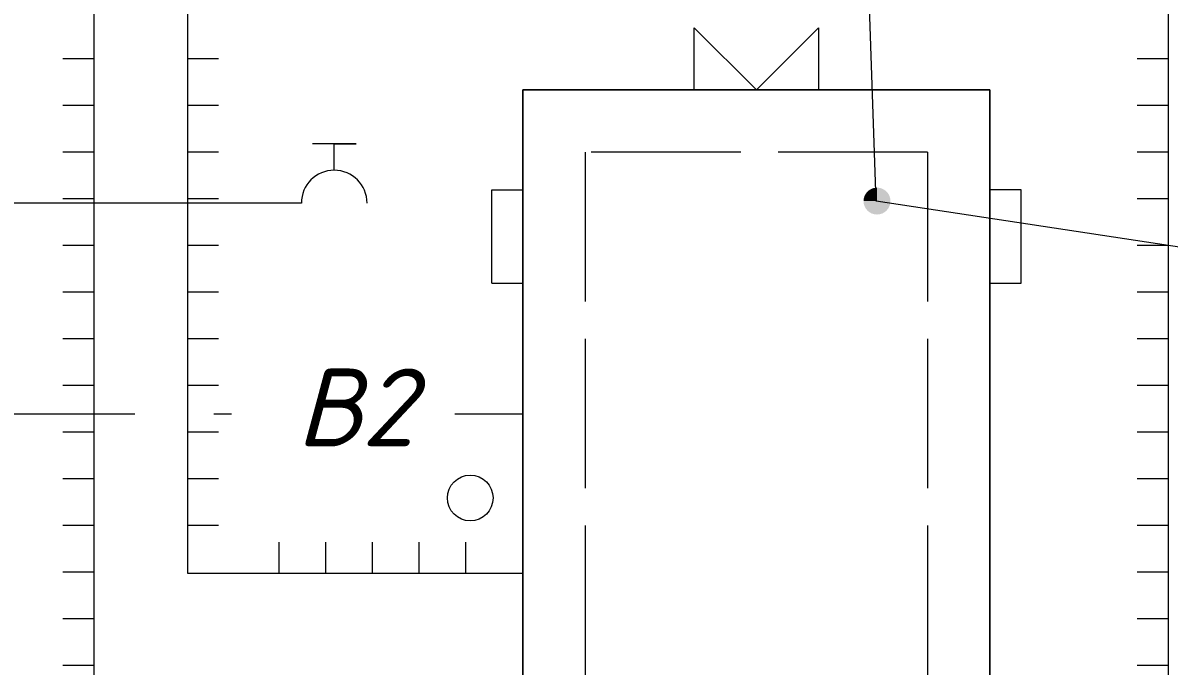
# Model space of a CAD drawing. Header units: millimetres. Extents: x 27137 to 30937, y -4667 to -569.
# Drawn here: x 29050.12 to 29086.93, y -4037.64 to -4016.98 of the extents above; entities that cross this region are included whole.
import ezdxf

# ---------------------------------------------------------------- set-up
doc = ezdxf.new("R2010")
doc.units = ezdxf.units.MM
doc.header["$LTSCALE"] = 0.4
doc.linetypes.add('ACAD_ISO02W100', pattern=[15, 12, -3])
doc.linetypes.add('штриховаяX2', pattern=[38.1, 25.4, -12.7])
doc.styles.add('Isocpeur', font='isocpeui.ttf', dxfattribs={"height": 2.5})

msp = doc.modelspace()

# ---------------------------------------------------------------- hatches: boundary and pattern name
at = {"lineweight": 15}
h = msp.add_hatch(color=256, dxfattribs=at)
h.dxf.hatch_style = 1
h.paths.add_polyline_path([(29077.1126, -4022.7027), (29077.5451, -4022.7027), (29077.9777, -4022.7027, -1)])
h.paths.add_polyline_path([(29077.5451, -4022.2702, -0.4142136), (29077.9777, -4022.7027), (29077.5451, -4022.7027)])
h = msp.add_hatch(color=256, dxfattribs=at)
h.dxf.hatch_style = 1
h.paths.add_polyline_path([(29077.5451, -4022.2702), (29077.5451, -4022.7027), (29077.1126, -4022.7027, -0.4142136)])

# ---------------------------------------------------------------- linework, layer by layer
at = {"lineweight": 15, "ltscale": 0.5}
for p, q in [((29077.5199, -4022.7098), (29076.6968, -3999.3279)), ((29059.058, -4022.7674), (29048.6288, -4022.7674)), ((29099.6736, -4026.0698), (29077.5199, -4022.7098))]:
    msp.add_line(p, q, dxfattribs=at)
at = {"lineweight": 15}
for p, q in [((29052.3982, -4009.0035), (29052.3982, -4054.3161)), ((29055.3982, -4012.0035), (29055.3982, -4034.6618)), ((29086.8982, -4012.0035), (29086.8982, -4073.3693)), ((29071.67, -4019.1321), (29071.67, -4017.1321)), ((29073.67, -4019.1321), (29071.67, -4017.1321)), ((29075.67, -4017.1321), (29073.67, -4019.1321)), ((29075.67, -4017.1321), (29075.67, -4019.1321)), ((29052.3982, -4018.1274), (29051.3982, -4018.1274)), ((29052.3982, -4018.1274), (29051.3982, -4018.1274)), ((29052.3982, -4018.1274), (29051.3982, -4018.1274)), ((29056.3982, -4018.1274), (29055.3982, -4018.1274)), ((29056.3982, -4018.1274), (29055.3982, -4018.1274)), ((29056.3982, -4018.1274), (29055.3982, -4018.1274)), ((29056.3982, -4018.1274), (29055.3982, -4018.1274)), ((29056.3982, -4018.1274), (29055.3982, -4018.1274)), ((29056.3982, -4018.1274), (29055.3982, -4018.1274)), ((29056.3982, -4018.1274), (29055.3982, -4018.1274)), ((29056.3982, -4018.1274), (29055.3982, -4018.1274)), ((29056.3982, -4018.1274), (29055.3982, -4018.1274)), ((29056.3982, -4018.1274), (29055.3982, -4018.1274)), ((29056.3982, -4018.1274), (29055.3982, -4018.1274)), ((29056.3982, -4018.1274), (29055.3982, -4018.1274)), ((29056.3982, -4018.1274), (29055.3982, -4018.1274)), ((29056.3982, -4018.1274), (29055.3982, -4018.1274)), ((29056.3982, -4018.1274), (29055.3982, -4018.1274)), ((29056.3982, -4018.1274), (29055.3982, -4018.1274)), ((29056.3982, -4018.1274), (29055.3982, -4018.1274)), ((29086.8982, -4018.1274), (29085.8982, -4018.1274)), ((29086.8982, -4018.1274), (29085.8982, -4018.1274)), ((29086.8982, -4018.1274), (29085.8982, -4018.1274)), ((29086.8982, -4018.1274), (29085.8982, -4018.1274)), ((29086.8982, -4018.1274), (29085.8982, -4018.1274)), ((29086.8982, -4018.1274), (29085.8982, -4018.1274)), ((29086.8982, -4018.1274), (29085.8982, -4018.1274)), ((29086.8982, -4018.1274), (29085.8982, -4018.1274)), ((29086.8982, -4018.1274), (29085.8982, -4018.1274)), ((29086.8982, -4018.1274), (29085.8982, -4018.1274)), ((29086.8982, -4018.1274), (29085.8982, -4018.1274)), ((29066.17, -4064.1321), (29066.17, -4019.1321)), ((29081.17, -4019.1321), (29066.17, -4019.1321)), ((29066.17, -4019.1321), (29066.17, -4064.1321)), ((29066.17, -4019.1321), (29081.17, -4019.1321)), ((29081.17, -4019.1321), (29081.17, -4064.1321)), ((29081.17, -4064.1321), (29081.17, -4019.1321)), ((29052.3982, -4019.6274), (29051.3982, -4019.6274)), ((29052.3982, -4019.6274), (29051.3982, -4019.6274)), ((29052.3982, -4019.6274), (29051.3982, -4019.6274)), ((29052.3982, -4019.6274), (29051.3982, -4019.6274)), ((29052.3982, -4019.6274), (29051.3982, -4019.6274)), ((29056.3982, -4019.6274), (29055.3982, -4019.6274)), ((29056.3982, -4019.6274), (29055.3982, -4019.6274)), ((29056.3982, -4019.6274), (29055.3982, -4019.6274)), ((29056.3982, -4019.6274), (29055.3982, -4019.6274)), ((29056.3982, -4019.6274), (29055.3982, -4019.6274)), ((29056.3982, -4019.6274), (29055.3982, -4019.6274)), ((29056.3982, -4019.6274), (29055.3982, -4019.6274)), ((29056.3982, -4019.6274), (29055.3982, -4019.6274)), ((29056.3982, -4019.6274), (29055.3982, -4019.6274)), ((29056.3982, -4019.6274), (29055.3982, -4019.6274)), ((29056.3982, -4019.6274), (29055.3982, -4019.6274)), ((29086.8982, -4019.6274), (29085.8982, -4019.6274)), ((29086.8982, -4019.6274), (29085.8982, -4019.6274)), ((29086.8982, -4019.6274), (29085.8982, -4019.6274)), ((29086.8982, -4019.6274), (29085.8982, -4019.6274)), ((29086.8982, -4019.6274), (29085.8982, -4019.6274)), ((29086.8982, -4019.6274), (29085.8982, -4019.6274)), ((29086.8982, -4019.6274), (29085.8982, -4019.6274)), ((29086.8982, -4019.6274), (29085.8982, -4019.6274)), ((29086.8982, -4019.6274), (29085.8982, -4019.6274)), ((29086.8982, -4019.6274), (29085.8982, -4019.6274)), ((29086.8982, -4019.6274), (29085.8982, -4019.6274)), ((29086.8982, -4019.6274), (29085.8982, -4019.6274)), ((29086.8982, -4019.6274), (29085.8982, -4019.6274)), ((29086.8982, -4019.6274), (29085.8982, -4019.6274)), ((29060.8132, -4020.8625), (29059.4132, -4020.8625)), ((29060.1132, -4021.7121), (29060.1132, -4020.8625)), ((29060.1132, -4020.8625), (29060.8132, -4020.8625)), ((29052.3982, -4021.1274), (29051.3982, -4021.1274)), ((29052.3982, -4021.1274), (29051.3982, -4021.1274)), ((29052.3982, -4021.1274), (29051.3982, -4021.1274)), ((29052.3982, -4021.1274), (29051.3982, -4021.1274)), ((29052.3982, -4021.1274), (29051.3982, -4021.1274)), ((29052.3982, -4021.1274), (29051.3982, -4021.1274)), ((29052.3982, -4021.1274), (29051.3982, -4021.1274)), ((29052.3982, -4021.1274), (29051.3982, -4021.1274)), ((29052.3982, -4021.1274), (29051.3982, -4021.1274)), ((29052.3982, -4021.1274), (29051.3982, -4021.1274)), ((29052.3982, -4021.1274), (29051.3982, -4021.1274)), ((29056.3982, -4021.1274), (29055.3982, -4021.1274)), ((29056.3982, -4021.1274), (29055.3982, -4021.1274)), ((29056.3982, -4021.1274), (29055.3982, -4021.1274)), ((29056.3982, -4021.1274), (29055.3982, -4021.1274)), ((29056.3982, -4021.1274), (29055.3982, -4021.1274)), ((29056.3982, -4021.1274), (29055.3982, -4021.1274)), ((29056.3982, -4021.1274), (29055.3982, -4021.1274)), ((29056.3982, -4021.1274), (29055.3982, -4021.1274)), ((29056.3982, -4021.1274), (29055.3982, -4021.1274)), ((29056.3982, -4021.1274), (29055.3982, -4021.1274)), ((29056.3982, -4021.1274), (29055.3982, -4021.1274)), ((29056.3982, -4021.1274), (29055.3982, -4021.1274)), ((29056.3982, -4021.1274), (29055.3982, -4021.1274)), ((29086.8982, -4021.1274), (29085.8982, -4021.1274)), ((29086.8982, -4021.1274), (29085.8982, -4021.1274)), ((29086.8982, -4021.1274), (29085.8982, -4021.1274)), ((29065.17, -4025.3405), (29065.17, -4022.3405)), ((29065.17, -4022.3405), (29066.17, -4022.3405)), ((29082.17, -4022.3405), (29081.17, -4022.3405)), ((29082.17, -4025.3405), (29082.17, -4022.3405)), ((29052.3982, -4022.6274), (29051.3982, -4022.6274)), ((29052.3982, -4022.6274), (29051.3982, -4022.6274)), ((29052.3982, -4022.6274), (29051.3982, -4022.6274)), ((29052.3982, -4022.6274), (29051.3982, -4022.6274)), ((29052.3982, -4022.6274), (29051.3982, -4022.6274)), ((29052.3982, -4022.6274), (29051.3982, -4022.6274)), ((29052.3982, -4022.6274), (29051.3982, -4022.6274)), ((29052.3982, -4022.6274), (29051.3982, -4022.6274)), ((29056.3982, -4022.6274), (29055.3982, -4022.6274)), ((29056.3982, -4022.6274), (29055.3982, -4022.6274)), ((29056.3982, -4022.6274), (29055.3982, -4022.6274)), ((29056.3982, -4022.6274), (29055.3982, -4022.6274)), ((29056.3982, -4022.6274), (29055.3982, -4022.6274)), ((29056.3982, -4022.6274), (29055.3982, -4022.6274)), ((29056.3982, -4022.6274), (29055.3982, -4022.6274)), ((29056.3982, -4022.6274), (29055.3982, -4022.6274)), ((29056.3982, -4022.6274), (29055.3982, -4022.6274)), ((29056.3982, -4022.6274), (29055.3982, -4022.6274)), ((29056.3982, -4022.6274), (29055.3982, -4022.6274)), ((29056.3982, -4022.6274), (29055.3982, -4022.6274)), ((29056.3982, -4022.6274), (29055.3982, -4022.6274)), ((29056.3982, -4022.6274), (29055.3982, -4022.6274)), ((29056.3982, -4022.6274), (29055.3982, -4022.6274)), ((29056.3982, -4022.6274), (29055.3982, -4022.6274)), ((29056.3982, -4022.6274), (29055.3982, -4022.6274)), ((29086.8982, -4022.6274), (29085.8982, -4022.6274)), ((29086.8982, -4022.6274), (29085.8982, -4022.6274)), ((29086.8982, -4022.6274), (29085.8982, -4022.6274)), ((29086.8982, -4022.6274), (29085.8982, -4022.6274)), ((29086.8982, -4022.6274), (29085.8982, -4022.6274)), ((29052.3982, -4024.1274), (29051.3982, -4024.1274)), ((29052.3982, -4024.1274), (29051.3982, -4024.1274)), ((29052.3982, -4024.1274), (29051.3982, -4024.1274)), ((29052.3982, -4024.1274), (29051.3982, -4024.1274)), ((29052.3982, -4024.1274), (29051.3982, -4024.1274)), ((29052.3982, -4024.1274), (29051.3982, -4024.1274)), ((29052.3982, -4024.1274), (29051.3982, -4024.1274)), ((29052.3982, -4024.1274), (29051.3982, -4024.1274)), ((29056.3982, -4024.1274), (29055.3982, -4024.1274)), ((29056.3982, -4024.1274), (29055.3982, -4024.1274)), ((29056.3982, -4024.1274), (29055.3982, -4024.1274)), ((29056.3982, -4024.1274), (29055.3982, -4024.1274)), ((29056.3982, -4024.1274), (29055.3982, -4024.1274)), ((29056.3982, -4024.1274), (29055.3982, -4024.1274)), ((29056.3982, -4024.1274), (29055.3982, -4024.1274)), ((29056.3982, -4024.1274), (29055.3982, -4024.1274)), ((29056.3982, -4024.1274), (29055.3982, -4024.1274)), ((29056.3982, -4024.1274), (29055.3982, -4024.1274)), ((29056.3982, -4024.1274), (29055.3982, -4024.1274)), ((29086.8982, -4024.1274), (29085.8982, -4024.1274)), ((29086.8982, -4024.1274), (29085.8982, -4024.1274)), ((29086.8982, -4024.1274), (29085.8982, -4024.1274)), ((29086.8982, -4024.1274), (29085.8982, -4024.1274)), ((29086.8982, -4024.1274), (29085.8982, -4024.1274)), ((29086.8982, -4024.1274), (29085.8982, -4024.1274)), ((29086.8982, -4024.1274), (29085.8982, -4024.1274)), ((29086.8982, -4024.1274), (29085.8982, -4024.1274)), ((29086.8982, -4024.1274), (29085.8982, -4024.1274)), ((29086.8982, -4024.1274), (29085.8982, -4024.1274)), ((29086.8982, -4024.1274), (29085.8982, -4024.1274)), ((29065.17, -4025.3405), (29066.17, -4025.3405)), ((29081.17, -4025.3405), (29082.17, -4025.3405)), ((29052.3982, -4025.6274), (29051.3982, -4025.6274)), ((29052.3982, -4025.6274), (29051.3982, -4025.6274)), ((29052.3982, -4025.6274), (29051.3982, -4025.6274)), ((29052.3982, -4025.6274), (29051.3982, -4025.6274)), ((29052.3982, -4025.6274), (29051.3982, -4025.6274)), ((29052.3982, -4025.6274), (29051.3982, -4025.6274)), ((29056.3982, -4025.6274), (29055.3982, -4025.6274)), ((29056.3982, -4025.6274), (29055.3982, -4025.6274)), ((29056.3982, -4025.6274), (29055.3982, -4025.6274)), ((29056.3982, -4025.6274), (29055.3982, -4025.6274)), ((29056.3982, -4025.6274), (29055.3982, -4025.6274)), ((29056.3982, -4025.6274), (29055.3982, -4025.6274)), ((29056.3982, -4025.6274), (29055.3982, -4025.6274)), ((29056.3982, -4025.6274), (29055.3982, -4025.6274)), ((29056.3982, -4025.6274), (29055.3982, -4025.6274)), ((29056.3982, -4025.6274), (29055.3982, -4025.6274)), ((29056.3982, -4025.6274), (29055.3982, -4025.6274)), ((29056.3982, -4025.6274), (29055.3982, -4025.6274)), ((29056.3982, -4025.6274), (29055.3982, -4025.6274)), ((29086.8982, -4025.6274), (29085.8982, -4025.6274)), ((29086.8982, -4025.6274), (29085.8982, -4025.6274)), ((29086.8982, -4025.6274), (29085.8982, -4025.6274)), ((29086.8982, -4025.6274), (29085.8982, -4025.6274)), ((29086.8982, -4025.6274), (29085.8982, -4025.6274)), ((29086.8982, -4025.6274), (29085.8982, -4025.6274)), ((29086.8982, -4025.6274), (29085.8982, -4025.6274)), ((29086.8982, -4025.6274), (29085.8982, -4025.6274)), ((29052.3982, -4027.1274), (29051.3982, -4027.1274)), ((29052.3982, -4027.1274), (29051.3982, -4027.1274)), ((29052.3982, -4027.1274), (29051.3982, -4027.1274)), ((29056.3982, -4027.1274), (29055.3982, -4027.1274)), ((29056.3982, -4027.1274), (29055.3982, -4027.1274)), ((29056.3982, -4027.1274), (29055.3982, -4027.1274)), ((29056.3982, -4027.1274), (29055.3982, -4027.1274)), ((29056.3982, -4027.1274), (29055.3982, -4027.1274)), ((29056.3982, -4027.1274), (29055.3982, -4027.1274)), ((29056.3982, -4027.1274), (29055.3982, -4027.1274)), ((29056.3982, -4027.1274), (29055.3982, -4027.1274)), ((29056.3982, -4027.1274), (29055.3982, -4027.1274)), ((29056.3982, -4027.1274), (29055.3982, -4027.1274)), ((29056.3982, -4027.1274), (29055.3982, -4027.1274)), ((29056.3982, -4027.1274), (29055.3982, -4027.1274)), ((29056.3982, -4027.1274), (29055.3982, -4027.1274)), ((29056.3982, -4027.1274), (29055.3982, -4027.1274)), ((29056.3982, -4027.1274), (29055.3982, -4027.1274)), ((29056.3982, -4027.1274), (29055.3982, -4027.1274)), ((29056.3982, -4027.1274), (29055.3982, -4027.1274)), ((29086.8982, -4027.1274), (29085.8982, -4027.1274)), ((29086.8982, -4027.1274), (29085.8982, -4027.1274)), ((29086.8982, -4027.1274), (29085.8982, -4027.1274)), ((29086.8982, -4027.1274), (29085.8982, -4027.1274)), ((29086.8982, -4027.1274), (29085.8982, -4027.1274)), ((29086.8982, -4027.1274), (29085.8982, -4027.1274)), ((29086.8982, -4027.1274), (29085.8982, -4027.1274)), ((29086.8982, -4027.1274), (29085.8982, -4027.1274)), ((29052.3982, -4028.6274), (29051.3982, -4028.6274)), ((29052.3982, -4028.6274), (29051.3982, -4028.6274)), ((29052.3982, -4028.6274), (29051.3982, -4028.6274)), ((29052.3982, -4028.6274), (29051.3982, -4028.6274)), ((29052.3982, -4028.6274), (29051.3982, -4028.6274)), ((29056.3982, -4028.6274), (29055.3982, -4028.6274)), ((29056.3982, -4028.6274), (29055.3982, -4028.6274)), ((29056.3982, -4028.6274), (29055.3982, -4028.6274)), ((29056.3982, -4028.6274), (29055.3982, -4028.6274)), ((29056.3982, -4028.6274), (29055.3982, -4028.6274)), ((29056.3982, -4028.6274), (29055.3982, -4028.6274)), ((29056.3982, -4028.6274), (29055.3982, -4028.6274)), ((29056.3982, -4028.6274), (29055.3982, -4028.6274)), ((29056.3982, -4028.6274), (29055.3982, -4028.6274)), ((29056.3982, -4028.6274), (29055.3982, -4028.6274)), ((29056.3982, -4028.6274), (29055.3982, -4028.6274)), ((29086.8982, -4028.6274), (29085.8982, -4028.6274)), ((29086.8982, -4028.6274), (29085.8982, -4028.6274)), ((29086.8982, -4028.6274), (29085.8982, -4028.6274)), ((29086.8982, -4028.6274), (29085.8982, -4028.6274)), ((29086.8982, -4028.6274), (29085.8982, -4028.6274)), ((29086.8982, -4028.6274), (29085.8982, -4028.6274)), ((29052.3982, -4030.1274), (29051.3982, -4030.1274)), ((29052.3982, -4030.1274), (29051.3982, -4030.1274)), ((29052.3982, -4030.1274), (29051.3982, -4030.1274)), ((29052.3982, -4030.1274), (29051.3982, -4030.1274)), ((29052.3982, -4030.1274), (29051.3982, -4030.1274)), ((29052.3982, -4030.1274), (29051.3982, -4030.1274)), ((29052.3982, -4030.1274), (29051.3982, -4030.1274)), ((29052.3982, -4030.1274), (29051.3982, -4030.1274)), ((29052.3982, -4030.1274), (29051.3982, -4030.1274)), ((29052.3982, -4030.1274), (29051.3982, -4030.1274)), ((29052.3982, -4030.1274), (29051.3982, -4030.1274)), ((29056.3982, -4030.1274), (29055.3982, -4030.1274)), ((29056.3982, -4030.1274), (29055.3982, -4030.1274)), ((29056.3982, -4030.1274), (29055.3982, -4030.1274)), ((29056.3982, -4030.1274), (29055.3982, -4030.1274)), ((29056.3982, -4030.1274), (29055.3982, -4030.1274)), ((29056.3982, -4030.1274), (29055.3982, -4030.1274)), ((29056.3982, -4030.1274), (29055.3982, -4030.1274)), ((29056.3982, -4030.1274), (29055.3982, -4030.1274)), ((29056.3982, -4030.1274), (29055.3982, -4030.1274)), ((29056.3982, -4030.1274), (29055.3982, -4030.1274)), ((29056.3982, -4030.1274), (29055.3982, -4030.1274)), ((29056.3982, -4030.1274), (29055.3982, -4030.1274)), ((29056.3982, -4030.1274), (29055.3982, -4030.1274)), ((29086.8982, -4030.1274), (29085.8982, -4030.1274)), ((29086.8982, -4030.1274), (29085.8982, -4030.1274)), ((29086.8982, -4030.1274), (29085.8982, -4030.1274)), ((29052.3982, -4031.6274), (29051.3982, -4031.6274)), ((29052.3982, -4031.6274), (29051.3982, -4031.6274)), ((29052.3982, -4031.6274), (29051.3982, -4031.6274)), ((29052.3982, -4031.6274), (29051.3982, -4031.6274)), ((29052.3982, -4031.6274), (29051.3982, -4031.6274)), ((29052.3982, -4031.6274), (29051.3982, -4031.6274)), ((29052.3982, -4031.6274), (29051.3982, -4031.6274)), ((29052.3982, -4031.6274), (29051.3982, -4031.6274)), ((29056.3982, -4031.6274), (29055.3982, -4031.6274)), ((29056.3982, -4031.6274), (29055.3982, -4031.6274)), ((29056.3982, -4031.6274), (29055.3982, -4031.6274)), ((29056.3982, -4031.6274), (29055.3982, -4031.6274)), ((29056.3982, -4031.6274), (29055.3982, -4031.6274)), ((29056.3982, -4031.6274), (29055.3982, -4031.6274)), ((29056.3982, -4031.6274), (29055.3982, -4031.6274)), ((29056.3982, -4031.6274), (29055.3982, -4031.6274)), ((29056.3982, -4031.6274), (29055.3982, -4031.6274)), ((29056.3982, -4031.6274), (29055.3982, -4031.6274)), ((29056.3982, -4031.6274), (29055.3982, -4031.6274)), ((29056.3982, -4031.6274), (29055.3982, -4031.6274)), ((29056.3982, -4031.6274), (29055.3982, -4031.6274)), ((29056.3982, -4031.6274), (29055.3982, -4031.6274)), ((29056.3982, -4031.6274), (29055.3982, -4031.6274)), ((29056.3982, -4031.6274), (29055.3982, -4031.6274)), ((29056.3982, -4031.6274), (29055.3982, -4031.6274)), ((29086.8982, -4031.6274), (29085.8982, -4031.6274)), ((29086.8982, -4031.6274), (29085.8982, -4031.6274)), ((29086.8982, -4031.6274), (29085.8982, -4031.6274)), ((29086.8982, -4031.6274), (29085.8982, -4031.6274)), ((29086.8982, -4031.6274), (29085.8982, -4031.6274)), ((29052.3982, -4033.1274), (29051.3982, -4033.1274)), ((29052.3982, -4033.1274), (29051.3982, -4033.1274)), ((29052.3982, -4033.1274), (29051.3982, -4033.1274)), ((29052.3982, -4033.1274), (29051.3982, -4033.1274)), ((29052.3982, -4033.1274), (29051.3982, -4033.1274)), ((29052.3982, -4033.1274), (29051.3982, -4033.1274)), ((29052.3982, -4033.1274), (29051.3982, -4033.1274)), ((29052.3982, -4033.1274), (29051.3982, -4033.1274)), ((29056.3982, -4033.1274), (29055.3982, -4033.1274)), ((29056.3982, -4033.1274), (29055.3982, -4033.1274)), ((29056.3982, -4033.1274), (29055.3982, -4033.1274)), ((29056.3982, -4033.1274), (29055.3982, -4033.1274)), ((29056.3982, -4033.1274), (29055.3982, -4033.1274)), ((29056.3982, -4033.1274), (29055.3982, -4033.1274)), ((29056.3982, -4033.1274), (29055.3982, -4033.1274)), ((29056.3982, -4033.1274), (29055.3982, -4033.1274)), ((29056.3982, -4033.1274), (29055.3982, -4033.1274)), ((29056.3982, -4033.1274), (29055.3982, -4033.1274)), ((29056.3982, -4033.1274), (29055.3982, -4033.1274)), ((29086.8982, -4033.1274), (29085.8982, -4033.1274)), ((29086.8982, -4033.1274), (29085.8982, -4033.1274)), ((29086.8982, -4033.1274), (29085.8982, -4033.1274)), ((29086.8982, -4033.1274), (29085.8982, -4033.1274)), ((29086.8982, -4033.1274), (29085.8982, -4033.1274)), ((29086.8982, -4033.1274), (29085.8982, -4033.1274)), ((29086.8982, -4033.1274), (29085.8982, -4033.1274)), ((29086.8982, -4033.1274), (29085.8982, -4033.1274)), ((29086.8982, -4033.1274), (29085.8982, -4033.1274)), ((29086.8982, -4033.1274), (29085.8982, -4033.1274)), ((29086.8982, -4033.1274), (29085.8982, -4033.1274)), ((29058.3414, -4034.6618), (29058.3414, -4033.6618)), ((29058.3414, -4034.6618), (29058.3414, -4033.6618)), ((29059.8414, -4034.6618), (29059.8414, -4033.6618)), ((29059.8414, -4034.6618), (29059.8414, -4033.6618)), ((29061.3414, -4034.6618), (29061.3414, -4033.6618)), ((29061.3414, -4034.6618), (29061.3414, -4033.6618)), ((29061.3414, -4034.6618), (29061.3414, -4033.6618)), ((29061.3414, -4034.6618), (29061.3414, -4033.6618)), ((29062.8414, -4034.6618), (29062.8414, -4033.6618)), ((29062.8414, -4034.6618), (29062.8414, -4033.6618)), ((29064.3414, -4034.6618), (29064.3414, -4033.6618)), ((29064.3414, -4034.6618), (29064.3414, -4033.6618)), ((29052.3982, -4034.6274), (29051.3982, -4034.6274)), ((29052.3982, -4034.6274), (29051.3982, -4034.6274)), ((29052.3982, -4034.6274), (29051.3982, -4034.6274)), ((29052.3982, -4034.6274), (29051.3982, -4034.6274)), ((29052.3982, -4034.6274), (29051.3982, -4034.6274)), ((29052.3982, -4034.6274), (29051.3982, -4034.6274)), ((29055.3982, -4034.6618), (29066.17, -4034.6618)), ((29086.8982, -4034.6274), (29085.8982, -4034.6274)), ((29086.8982, -4034.6274), (29085.8982, -4034.6274)), ((29086.8982, -4034.6274), (29085.8982, -4034.6274)), ((29086.8982, -4034.6274), (29085.8982, -4034.6274)), ((29086.8982, -4034.6274), (29085.8982, -4034.6274)), ((29086.8982, -4034.6274), (29085.8982, -4034.6274)), ((29086.8982, -4034.6274), (29085.8982, -4034.6274)), ((29086.8982, -4034.6274), (29085.8982, -4034.6274)), ((29052.3982, -4036.1274), (29051.3982, -4036.1274)), ((29052.3982, -4036.1274), (29051.3982, -4036.1274)), ((29052.3982, -4036.1274), (29051.3982, -4036.1274)), ((29086.8982, -4036.1274), (29085.8982, -4036.1274)), ((29086.8982, -4036.1274), (29085.8982, -4036.1274)), ((29086.8982, -4036.1274), (29085.8982, -4036.1274)), ((29086.8982, -4036.1274), (29085.8982, -4036.1274)), ((29086.8982, -4036.1274), (29085.8982, -4036.1274)), ((29086.8982, -4036.1274), (29085.8982, -4036.1274)), ((29086.8982, -4036.1274), (29085.8982, -4036.1274)), ((29086.8982, -4036.1274), (29085.8982, -4036.1274)), ((29052.3982, -4037.6274), (29051.3982, -4037.6274)), ((29052.3982, -4037.6274), (29051.3982, -4037.6274)), ((29052.3982, -4037.6274), (29051.3982, -4037.6274)), ((29052.3982, -4037.6274), (29051.3982, -4037.6274)), ((29052.3982, -4037.6274), (29051.3982, -4037.6274)), ((29086.8982, -4037.6274), (29085.8982, -4037.6274)), ((29086.8982, -4037.6274), (29085.8982, -4037.6274)), ((29086.8982, -4037.6274), (29085.8982, -4037.6274)), ((29086.8982, -4037.6274), (29085.8982, -4037.6274)), ((29086.8982, -4037.6274), (29085.8982, -4037.6274)), ((29086.8982, -4037.6274), (29085.8982, -4037.6274))]:
    msp.add_line(p, q, dxfattribs=at)
at = {"linetype": 'ACAD_ISO02W100', "lineweight": 15}
for p, q in [((29079.17, -4021.1321), (29068.17, -4021.1321)), ((29068.17, -4021.1321), (29068.17, -4062.1321)), ((29079.17, -4021.1321), (29079.17, -4062.1321))]:
    msp.add_line(p, q, dxfattribs=at)
at = {"linetype": 'штриховаяX2', "lineweight": 15, "ltscale": 0.5}
for p, q in [((29048.6288, -4029.5419), (29056.8171, -4029.5419)), ((29063.9823, -4029.5419), (29066.17, -4029.5419))]:
    msp.add_line(p, q, dxfattribs=at)
at = {"lineweight": 15}
msp.add_circle((29064.4821, -4032.2427), 0.7344, dxfattribs=at)
msp.add_arc((29060.1132, -4022.7674), 1.0553, 0, 180, dxfattribs=at)

# ---------------------------------------------------------------- texts
at = {"linetype": 'штриховаяX2', "lineweight": 15, "insert": (29062.6866, -4028.0824), "char_height": 2.5, "attachment_point": 3, "style": 'Isocpeur'}
msp.add_mtext_dynamic_manual_height_columns('В2', width=5.498522, gutter_width=12.5, heights=[0], dxfattribs=at)

doc.saveas('drawing.dxf')
